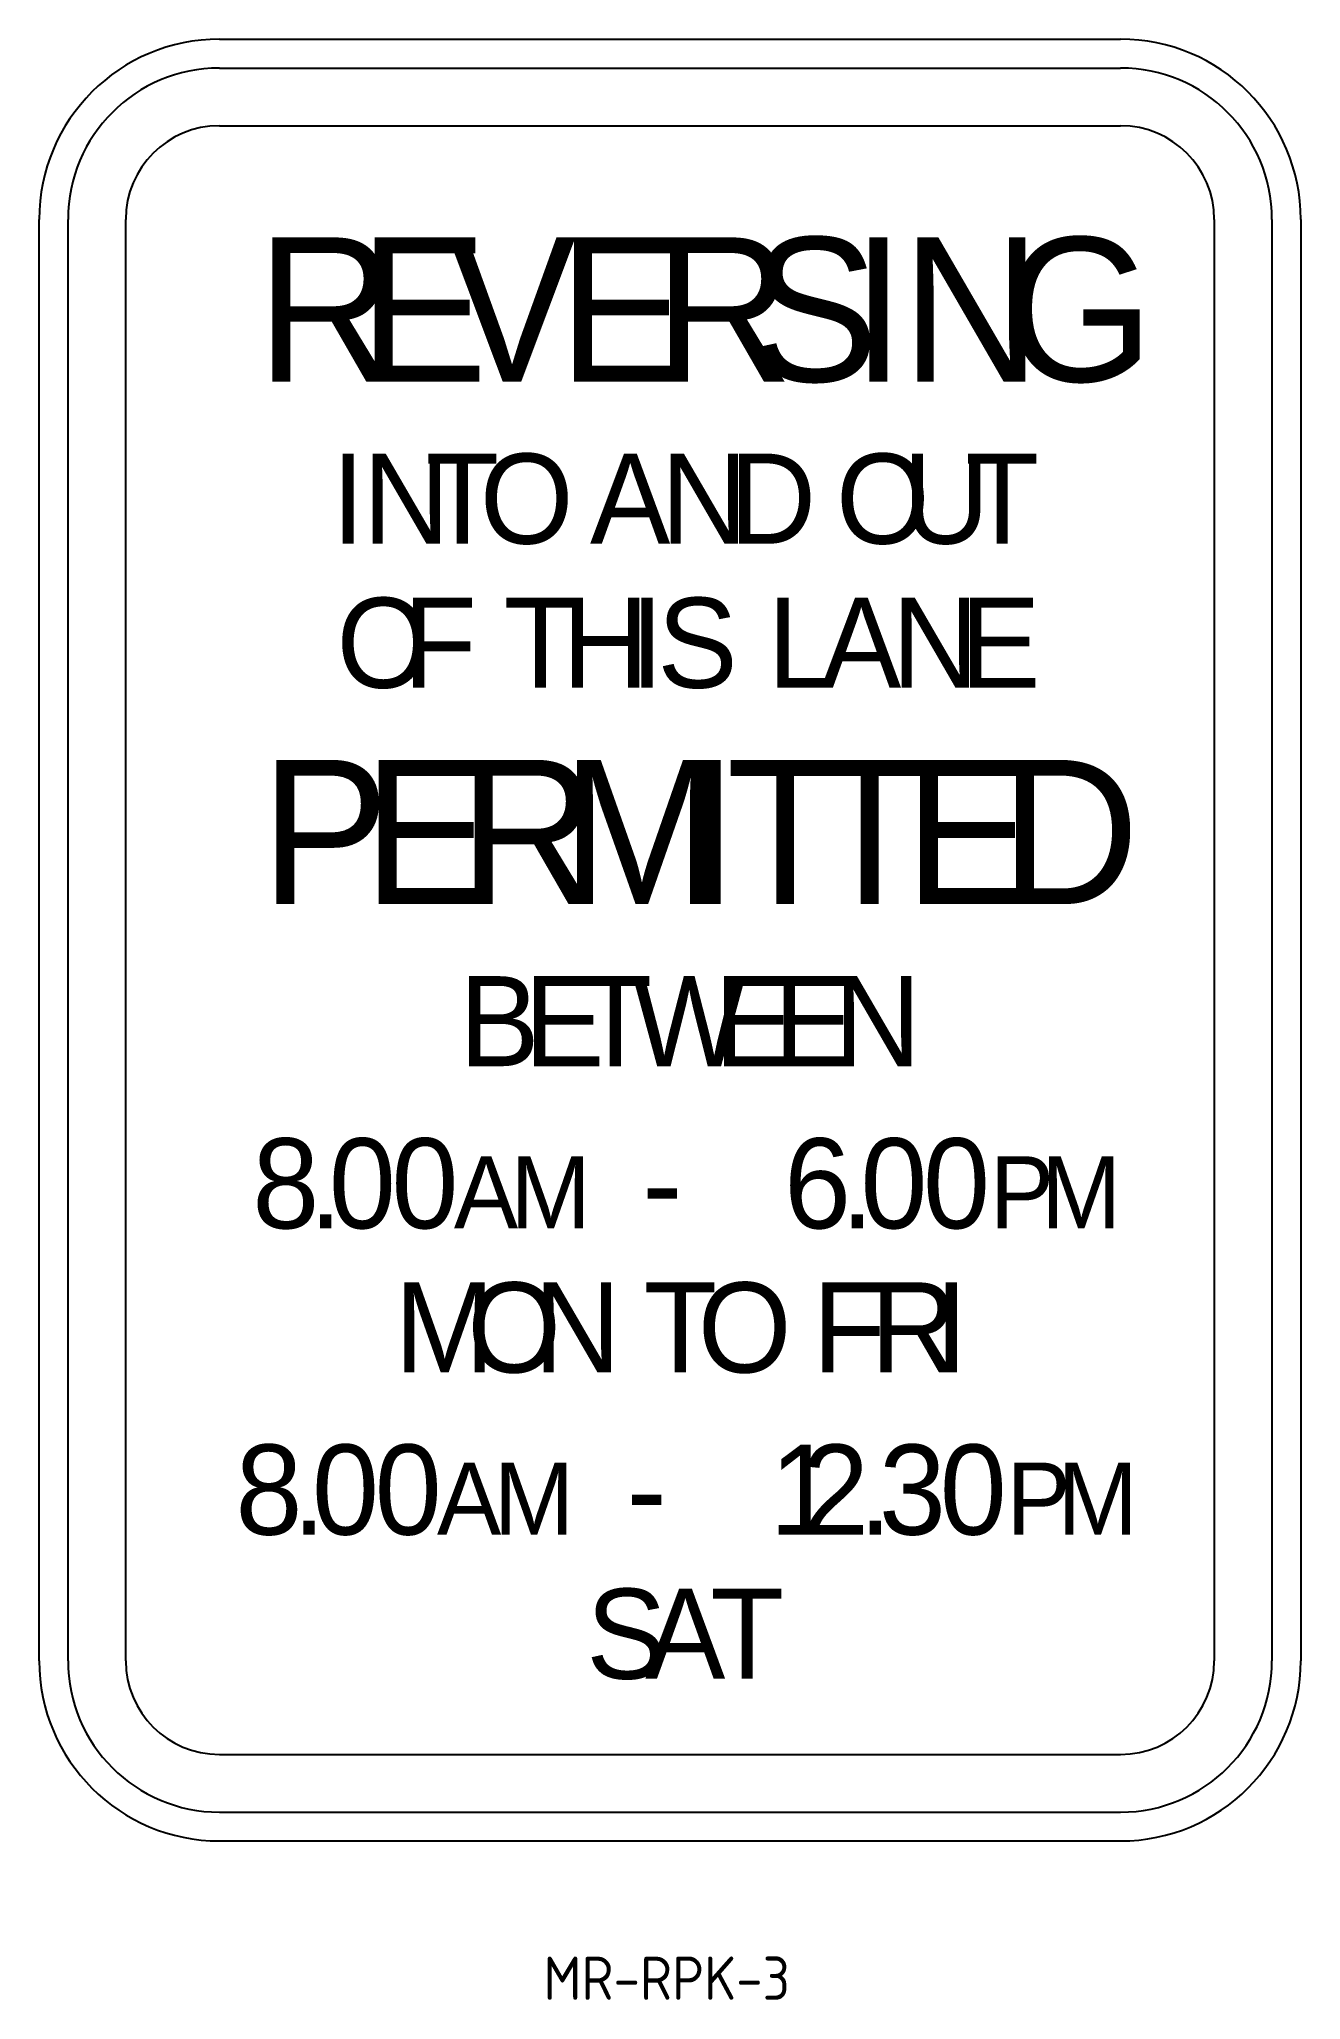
# Model space of a CAD drawing. Header units: millimetres. Extents: x 509 to 597, y 106 to 242.
import ezdxf

# ---------------------------------------------------------------- set-up
doc = ezdxf.new("R2010")
doc.units = ezdxf.units.MM
doc.layers.add('L35', color=3, linetype='Continuous')
doc.styles.add('Cseries', font='Cseries.shx')
doc.styles.add('iso', font='iso.shx')

# ---------------------------------------------------------------- blocks, each defined once
blk = doc.blocks.new('blk21')
at = {"layer": 'L35', "style": 'Cseries'}
blk.add_text('-', height=6.25, dxfattribs=at).set_placement((0, 0))
blk = doc.blocks.new('blk24')
at = {"layer": 'L35', "style": 'Cseries'}
for s, p in [('S', (0, 0)), ('A', (4.08, 0)), ('T', (8.61, 0))]:
    blk.add_text(s, height=6.25, dxfattribs=at).set_placement(p)
blk = doc.blocks.new('blk11')
at = {"layer": 'L35', "style": 'Cseries'}
for s, p in [('B', (0, 0)), ('E', (4.5, 0)), ('T', (8.28, 0)), ('W', (12, 0)), ('E', (17.67, 0)), ('E', (21.83, 0)), ('N', (26, 0))]:
    blk.add_text(s, height=6.25, dxfattribs=at).set_placement(p)
blk = doc.blocks.new('blk10')
at = {"layer": 'L35', "style": 'Cseries'}
for s, p in [('P', (0, 0)), ('E', (7.1, 0)), ('R', (13.76, 0)), ('M', (20.86, 0)), ('I', (29.44, 0)), ('T', (32.31, 0)), ('T', (38.17, 0)), ('E', (44.64, 0)), ('D', (51.3, 0))]:
    blk.add_text(s, height=10, dxfattribs=at).set_placement(p)
blk = doc.blocks.new('blk8')
at = {"layer": 'L35', "style": 'Cseries'}
for s, p in [('L', (0, 0)), ('A', (3.7, 0)), ('N', (8.62, 0)), ('E', (13.36, 0))]:
    blk.add_text(s, height=6.25, dxfattribs=at).set_placement(p)
blk = doc.blocks.new('blk7')
at = {"layer": 'L35', "style": 'Cseries'}
for s, p in [('T', (0, 0)), ('H', (4.04, 0)), ('I', (8.78, 0)), ('S', (10.65, 0))]:
    blk.add_text(s, height=6.25, dxfattribs=at).set_placement(p)
blk = doc.blocks.new('blk6')
at = {"layer": 'L35', "style": 'Cseries'}
for s, p in [('O', (0, 0)), ('F', (4.62, 0))]:
    blk.add_text(s, height=6.25, dxfattribs=at).set_placement(p)
blk = doc.blocks.new('blk9')
at = {"layer": 'L35'}
for name, p in [('blk6', (0, 0)), ('blk7', (11.6, 0)), ('blk8', (29.9, 0))]:
    blk.add_blockref(name, p, dxfattribs=at)
blk = doc.blocks.new('blk4')
at = {"layer": 'L35', "style": 'Cseries'}
for s, p in [('O', (0, 0)), ('U', (4.62, 0)), ('T', (8.98, 0))]:
    blk.add_text(s, height=6.25, dxfattribs=at).set_placement(p)
blk = doc.blocks.new('blk3')
at = {"layer": 'L35', "style": 'Cseries'}
for s, p in [('A', (0, 0)), ('N', (4.92, 0)), ('D', (9.65, 0))]:
    blk.add_text(s, height=6.25, dxfattribs=at).set_placement(p)
blk = doc.blocks.new('blk2')
at = {"layer": 'L35', "style": 'Cseries'}
for s, p in [('I', (0, 0)), ('N', (2.17, 0)), ('T', (6.53, 0)), ('O', (10.29, 0))]:
    blk.add_text(s, height=6.25, dxfattribs=at).set_placement(p)
blk = doc.blocks.new('blk5')
at = {"layer": 'L35'}
for name, p in [('blk2', (0, 0)), ('blk3', (17.93, 0)), ('blk4', (34.99, 0))]:
    blk.add_blockref(name, p, dxfattribs=at)
blk = doc.blocks.new('blk1')
at = {"layer": 'L35', "style": 'Cseries'}
for s, p in [('R', (0, 0)), ('E', (7.1, 0)), ('V', (13.25, 0)), ('E', (20.91, 0)), ('R', (27.58, 0)), ('S', (34.23, 0)), ('I', (41.26, 0)), ('N', (44.74, 0)), ('G', (51.84, 0))]:
    blk.add_text(s, height=10, dxfattribs=at).set_placement(p)

msp = doc.modelspace()

# ---------------------------------------------------------------- linework, layer by layer
at = {"layer": 'L35'}
for p, q in [((521.64, 242.48), (584.14, 242.48)), ((521.64, 240.48), (584.14, 240.48)), ((521.64, 236.48), (584.14, 236.48)), ((509.14, 129.98), (509.14, 229.98)), ((511.14, 129.98), (511.14, 229.98)), ((515.14, 129.98), (515.14, 229.98)), ((590.64, 229.98), (590.64, 129.98)), ((594.64, 229.98), (594.64, 129.98)), ((596.64, 229.98), (596.64, 129.98)), ((521.64, 123.48), (584.14, 123.48)), ((521.64, 119.48), (584.14, 119.48)), ((521.64, 117.48), (584.14, 117.48))]:
    msp.add_line(p, q, dxfattribs=at)
for centre, radius, start, end in [((521.64, 229.98), 12.5, 90, 180), ((584.14, 229.98), 12.5, 0, 90), ((521.64, 229.98), 10.5, 90, 180), ((584.14, 229.98), 10.5, 0, 90), ((521.64, 229.98), 6.5, 90, 180), ((584.14, 229.98), 6.5, 0, 90), ((521.64, 129.98), 12.5, 180, 270), ((521.64, 129.98), 10.5, 180, 270), ((521.64, 129.98), 6.5, 180, 270), ((584.14, 129.98), 6.5, 270, 0), ((584.14, 129.98), 10.5, 270, 0), ((584.14, 129.98), 12.5, 270, 0)]:
    msp.add_arc(centre, radius, start, end, dxfattribs=at)

# ---------------------------------------------------------------- block references
for name, p in [('blk1', (524.22, 218.73)), ('blk5', (529.41, 207.48)), ('blk9', (529.76, 197.48)), ('blk10', (524.49, 182.48)), ('blk11', (538.27, 171.23)), ('blk21', (549.88, 138.73)), ('blk24', (547.08, 128.73))]:
    msp.add_blockref(name, p, dxfattribs=at)

# ---------------------------------------------------------------- texts
at = {"layer": 'L35', "style": 'Cseries'}
for s, height, p in [('8', 6.25, (523.92, 159.98)), ('0', 6.25, (529.23, 159.98)), ('0', 6.25, (533.57, 159.98)), ('6', 6.25, (560.8, 159.98)), ('0', 6.25, (566.1, 159.98)), ('0', 6.25, (570.44, 159.98)), ('A', 5, (537.9, 159.98)), ('M', 5, (541.83, 159.98)), ('P', 5, (575.07, 159.98)), ('M', 5, (578.62, 159.98)), ('-', 6.25, (550.96, 159.98)), ('.', 6.25, (527.85, 159.98)), ('.', 6.25, (564.72, 159.98)), ('M', 6.25, (533.77, 149.98)), ('O', 6.25, (538.83, 149.98)), ('N', 6.25, (543.45, 149.98)), ('T', 6.25, (551.06, 149.98)), ('O', 6.25, (554.82, 149.98)), ('F', 6.25, (562.76, 149.98)), ('R', 6.25, (566.8, 149.98)), ('I', 6.25, (571.24, 149.98)), ('8', 6.25, (522.75, 138.73)), ('0', 6.25, (528.06, 138.73)), ('0', 6.25, (532.41, 138.73)), ('1', 6.25, (559.8, 138.73)), ('2', 6.25, (562.05, 138.73)), ('3', 6.25, (567.38, 138.73)), ('0', 6.25, (571.6, 138.73)), ('A', 5, (536.73, 138.73)), ('M', 5, (540.67, 138.73)), ('P', 5, (576.22, 138.73)), ('M', 5, (579.77, 138.73)), ('.', 6.25, (526.69, 138.73)), ('.', 6.25, (565.97, 138.73))]:
    msp.add_text(s, height=height, dxfattribs=at).set_placement(p)
at = {"layer": 'L35', "insert": (544.12, 109.46), "char_height": 3, "width": 27.2511, "attachment_point": 1, "style": 'iso'}
msp.add_mtext('{\\Fisocp.shx;MR-RPK-3}', dxfattribs=at)

doc.saveas('drawing.dxf')
